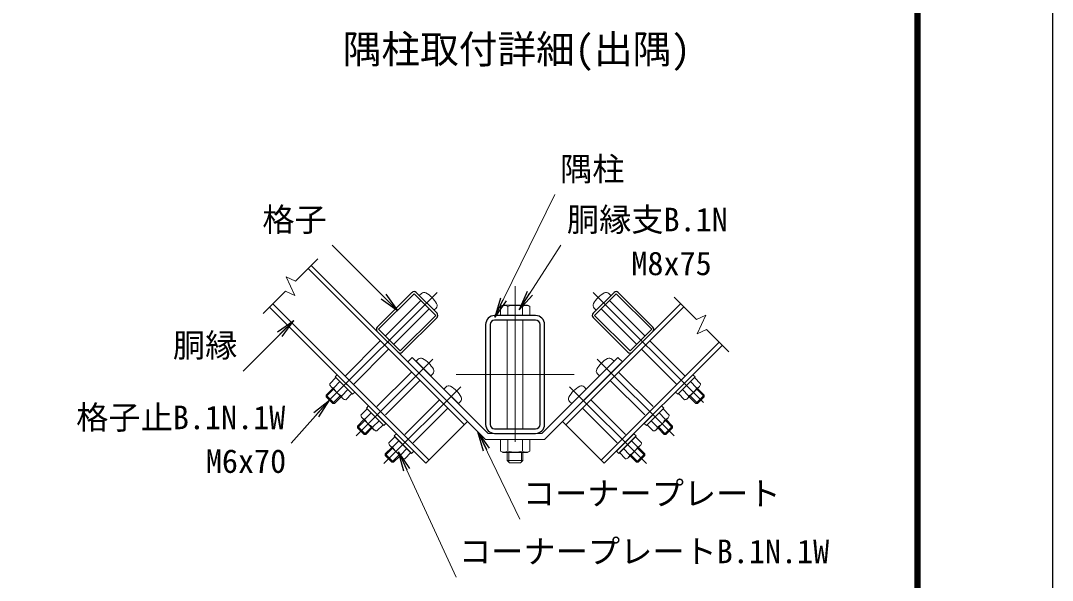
# Model space of a CAD drawing. Units: millimetres, scale not verified. Extents: x -4200 to 4200, y -2970 to 2970.
# Drawn here: x 2099 to 4200, y -1285 to -145 of the extents above; entities that cross this region are included whole.
import ezdxf
from ezdxf.enums import TextEntityAlignment as Align

# ---------------------------------------------------------------- set-up
doc = ezdxf.new("R2010")
doc.units = ezdxf.units.MM
doc.header["$LTSCALE"] = 10
doc.linetypes.add('USER1', pattern=[50.8, 31.75, -6.35, 6.35, -6.35])
for name, color, linetype, lineweight in [('0-0_D-TTL', 2, 'Continuous', 25), ('0-1_D-TTL-TXT', 7, 'Continuous', 25), ('0-2_D-BMK', 2, 'USER1', 13), ('0-3_D-STR3', 3, 'Continuous', 13), ('0-4_D-STR-DIM', 7, 'Continuous', 13), ('0-5_0', 7, 'Continuous', 25), ('0-9_D-STR1', 1, 'Continuous', 25), ('0-B_D-STR-TXT', 7, 'Continuous', 13)]:
    doc.layers.add(name, color=color, linetype=linetype, lineweight=lineweight)
doc.styles.add('ＭＳ ゴシック', font='')
doc.styles.get('ＭＳ ゴシック').set_extended_font_data('MS Gothic')

# ---------------------------------------------------------------- blocks, each defined once
blk = doc.blocks.new('_Open')
at = {"layer": '0-5_0'}
blk.add_line((-10, 1.667), (0, 0), dxfattribs=at)
blk.add_lwpolyline([(-10, -1.667), (0, 0), (-10, 0)], dxfattribs=at)

msp = doc.modelspace()

# ---------------------------------------------------------------- linework, layer by layer
at = {"layer": '0-0_D-TTL'}
for points in [[(-4199.92, 2970.26), (4200.08, 2970.26), (4200.08, -2969.74), (-4199.92, -2969.74)], [(-3929.92, 2750.26), (3930.08, 2750.26), (3930.08, -2749.74), (-3929.92, -2749.74)], [(-3927.42, 2747.76), (3927.58, 2747.76), (3927.58, -2747.24), (-3927.42, -2747.24)], [(-3924.92, 2745.26), (3925.08, 2745.26), (3925.08, -2744.74), (-3924.92, -2744.74)], [(-3922.42, 2742.76), (3922.58, 2742.76), (3922.58, -2742.24), (-3922.42, -2742.24)], [(-3919.92, 2740.26), (3920.08, 2740.26), (3920.08, -2739.74), (-3919.92, -2739.74)]]:
    msp.add_lwpolyline(points, close=True, dxfattribs=at)
at = {"layer": '0-2_D-BMK'}
for p, q in [((3106.2, -685.15), (3106.2, -1045.15)), ((2947.39, -697.95), (2717.09, -928.25)), ((3265.01, -697.95), (3495.31, -928.25)), ((2782.35, -990.27), (2938.88, -833.75)), ((3430.05, -990.27), (3273.52, -833.75)), ((2986.2, -865.15), (3226.2, -865.15)), ((2838.92, -1046.84), (2995.45, -890.31)), ((3373.48, -1046.84), (3216.95, -890.31))]:
    msp.add_line(p, q, dxfattribs=at)
at = {"layer": '0-3_D-STR3'}
for p, q in [((2915.46, -700.18), (2911.14, -704.5)), ((3296.94, -700.18), (3301.26, -704.5)), ((2914.11, -714.26), (2842.84, -785.54)), ((2931.08, -731.23), (2859.81, -802.51)), ((2945.16, -729.88), (2940.84, -734.2)), ((3081, -723.95), (3076.18, -726.74)), ((3076.18, -745.15), (3076.18, -726.74)), ((3131.4, -723.95), (3081, -723.95)), ((3091.19, -745.15), (3091.19, -726.74)), ((3121.21, -745.15), (3121.21, -726.74)), ((3131.4, -723.95), (3136.22, -726.74)), ((3136.22, -745.15), (3136.22, -726.74)), ((3267.24, -729.88), (3271.56, -734.2)), ((3281.32, -731.23), (3352.59, -802.51)), ((3298.29, -714.26), (3369.56, -785.54)), ((3136.22, -745.15), (3076.18, -745.15)), ((3090.2, -754.35), (3090.2, -975.95)), ((3122.2, -754.35), (3122.2, -975.95)), ((2831.8, -796.57), (2759.96, -868.41)), ((3380.59, -796.57), (3452.44, -868.41)), ((2848.78, -813.54), (2776.93, -885.38)), ((3363.62, -813.54), (3435.47, -885.38)), ((2887.81, -839.56), (3046.2, -997.95)), ((2908.96, -833.97), (2904.64, -838.29)), ((2904.64, -838.29), (2934.34, -867.99)), ((3160.9, -985.15), (3315.54, -830.51)), ((3166.2, -997.95), (3324.59, -839.56)), ((3307.76, -838.29), (3278.06, -867.99)), ((3303.44, -833.97), (3307.76, -838.29)), ((3315.54, -830.51), (3324.59, -839.56)), ((2895.44, -860.21), (2825.03, -930.62)), ((3316.95, -860.21), (3387.37, -930.62)), ((2741.15, -871.66), (2728.71, -884.11)), ((2736.84, -892.24), (2749.29, -879.79)), ((2912.41, -877.18), (2842, -947.59)), ((2938.65, -863.67), (2934.34, -867.99)), ((3273.74, -863.67), (3278.06, -867.99)), ((3299.98, -877.18), (3370.4, -947.59)), ((3475.56, -892.24), (3463.11, -879.79)), ((3471.25, -871.66), (3483.69, -884.11)), ((2734.79, -893.58), (2721.21, -907.16)), ((2736.49, -895.28), (2722.91, -908.86)), ((2731.02, -889.81), (2755.85, -914.64)), ((2753.1, -908.5), (2765.55, -896.06)), ((2965.52, -890.54), (2961.21, -894.86)), ((2961.21, -894.86), (2990.9, -924.55)), ((3251.19, -894.86), (3221.5, -924.55)), ((3246.87, -890.54), (3251.19, -894.86)), ((3459.29, -908.5), (3446.85, -896.06)), ((3481.38, -889.81), (3456.55, -914.64)), ((3475.91, -895.28), (3489.49, -908.86)), ((3477.61, -893.58), (3491.19, -907.16)), ((2721.21, -907.16), (2738.18, -924.13)), ((2721.21, -910.55), (2721.21, -907.16)), ((2721.21, -910.55), (2734.79, -924.13)), ((2734.79, -924.13), (2738.18, -924.13)), ((2750.06, -908.86), (2736.49, -922.43)), ((2751.76, -910.55), (2738.18, -924.13)), ((2952.01, -916.78), (2881.6, -987.19)), ((2995.22, -920.24), (2990.9, -924.55)), ((3217.18, -920.24), (3221.5, -924.55)), ((3260.39, -916.78), (3330.8, -987.19)), ((3460.64, -910.55), (3474.21, -924.13)), ((3462.34, -908.86), (3475.91, -922.43)), ((3491.19, -907.16), (3474.21, -924.13)), ((3477.61, -924.13), (3474.21, -924.13)), ((3491.19, -910.55), (3477.61, -924.13)), ((3491.19, -910.55), (3491.19, -907.16)), ((2804.79, -935.3), (2792.35, -947.75)), ((2800.48, -955.88), (2812.93, -943.43)), ((2804.79, -935.3), (2837.32, -967.83)), ((2968.98, -933.75), (2898.57, -1004.16)), ((3243.42, -933.75), (3313.83, -1004.16)), ((3407.61, -935.3), (3375.08, -967.83)), ((3407.61, -935.3), (3375.08, -967.83)), ((3411.92, -955.88), (3399.47, -943.43)), ((3407.61, -935.3), (3420.05, -947.75)), ((2798.43, -957.22), (2785.42, -970.23)), ((2800.13, -958.92), (2785.42, -973.63)), ((2794.66, -953.45), (2819.49, -978.28)), ((2816.74, -972.14), (2829.19, -959.7)), ((3395.66, -972.14), (3383.21, -959.7)), ((3417.74, -953.45), (3392.91, -978.28)), ((3412.27, -958.92), (3426.98, -973.63)), ((3413.97, -957.22), (3426.98, -970.23)), ((2785.42, -970.23), (2802.39, -987.2)), ((2785.42, -973.63), (2785.42, -970.23)), ((2785.42, -973.63), (2799, -987.2)), ((2813.7, -972.5), (2799, -987.2)), ((2799, -987.2), (2802.39, -987.2)), ((2815.4, -974.19), (2802.39, -987.2)), ((2837.32, -967.83), (2824.88, -980.27)), ((3051.5, -985.15), (3160.9, -985.15)), ((3375.08, -967.83), (3387.52, -980.27)), ((3397, -974.19), (3410.01, -987.2)), ((3398.7, -972.5), (3413.4, -987.2)), ((3426.98, -970.23), (3410.01, -987.2)), ((3413.4, -987.2), (3410.01, -987.2)), ((3426.98, -973.63), (3413.4, -987.2)), ((3426.98, -973.63), (3426.98, -970.23)), ((2861.36, -991.87), (2848.92, -1004.32)), ((2857.05, -1012.45), (2869.49, -1000)), ((2861.36, -991.87), (2893.89, -1024.4)), ((2861.36, -991.87), (2893.89, -1024.4)), ((3046.2, -997.95), (3166.2, -997.95)), ((3076.18, -997.95), (3076.18, -1021.05)), ((3076.18, -997.95), (3136.22, -997.95)), ((3091.19, -997.95), (3091.19, -1021.05)), ((3121.21, -997.95), (3121.21, -1021.05)), ((3136.22, -997.95), (3136.22, -1021.05)), ((3351.04, -991.87), (3318.51, -1024.4)), ((3351.04, -991.87), (3318.51, -1024.4)), ((3355.35, -1012.45), (3342.91, -1000)), ((3351.04, -991.87), (3363.48, -1004.32)), ((2855, -1013.79), (2841.99, -1026.8)), ((2856.7, -1015.49), (2841.99, -1030.2)), ((2841.99, -1026.8), (2858.96, -1043.77)), ((2841.99, -1030.2), (2841.99, -1026.8)), ((2851.23, -1010.02), (2876.06, -1034.85)), ((2870.27, -1029.07), (2855.56, -1043.77)), ((2873.31, -1028.71), (2885.76, -1016.27)), ((2893.89, -1024.4), (2881.44, -1036.84)), ((3076.18, -1021.05), (3081.2, -1023.95)), ((3081.2, -1023.95), (3131.2, -1023.95)), ((3090.2, -1023.95), (3090.2, -1040.35)), ((3093.2, -1023.95), (3093.2, -1043.35)), ((3119.2, -1023.95), (3119.2, -1043.35)), ((3122.2, -1023.95), (3122.2, -1040.35)), ((3136.22, -1021.05), (3131.2, -1023.95)), ((3318.51, -1024.4), (3330.96, -1036.84)), ((3339.09, -1028.71), (3326.64, -1016.27)), ((3361.17, -1010.02), (3336.34, -1034.85)), ((3342.13, -1029.07), (3356.84, -1043.77)), ((3370.41, -1026.8), (3353.44, -1043.77)), ((3355.7, -1015.49), (3370.41, -1030.2)), ((3357.4, -1013.79), (3370.41, -1026.8)), ((3370.41, -1030.2), (3370.41, -1026.8)), ((2841.99, -1030.2), (2855.56, -1043.77)), ((2855.56, -1043.77), (2858.96, -1043.77)), ((2871.97, -1030.76), (2858.96, -1043.77)), ((3090.2, -1040.35), (3095, -1045.15)), ((3122.2, -1040.35), (3090.2, -1040.35)), ((3117.4, -1045.15), (3095, -1045.15)), ((3122.2, -1040.35), (3117.4, -1045.15)), ((3340.43, -1030.76), (3353.44, -1043.77)), ((3356.84, -1043.77), (3353.44, -1043.77)), ((3370.41, -1030.2), (3356.84, -1043.77))]:
    msp.add_line(p, q, dxfattribs=at)
for points in [[(2887.81, -839.56), (2896.86, -830.51), (3051.5, -985.15)], [(2741.15, -871.66), (2773.68, -904.19), (2761.24, -916.64)], [(3471.25, -871.66), (3438.72, -904.19), (3451.16, -916.64)]]:
    msp.add_lwpolyline(points, dxfattribs=at)
for points in [[(2739.74, -870.25), (2775.09, -905.6), (2779.62, -901.08), (2744.27, -865.72)], [(3472.66, -870.25), (3437.3, -905.6), (3432.78, -901.08), (3468.13, -865.72)], [(2803.38, -933.89), (2838.73, -969.24), (2843.26, -964.72), (2807.9, -929.36)], [(3409.02, -933.89), (3373.66, -969.24), (3369.14, -964.72), (3404.49, -929.36)], [(2859.95, -990.46), (2895.3, -1025.81), (2899.83, -1021.29), (2864.47, -985.93)], [(3352.45, -990.46), (3317.1, -1025.81), (3312.57, -1021.29), (3347.93, -985.93)]]:
    msp.add_lwpolyline(points, close=True, dxfattribs=at)
for centre, radius, start, end in [((2920.84, -705.56), 7.6, 61.07286, 135), ((2897.42, -747.92), 56, 28.92714, 61.07286), ((3314.97, -747.92), 56, 118.92714, 151.07286), ((3291.56, -705.56), 7.6, 45, 118.92714), ((2939.79, -724.51), 7.6, 315, 28.92714), ((3083.68, -737.7), 13.29, 55.61585, 124.38415), ((3106.2, -774.09), 49.68, 72.4121, 107.5879), ((3128.72, -737.7), 13.29, 55.61585, 124.38415), ((3272.61, -724.51), 7.6, 151.07286, 225), ((2914.33, -839.34), 7.6, 61.07286, 135), ((2890.92, -881.7), 56, 28.92714, 61.07286), ((3321.48, -881.7), 56, 118.92714, 151.07286), ((3298.07, -839.34), 7.6, 45, 118.92714), ((2933.28, -858.29), 7.6, 315, 28.92714), ((3279.12, -858.29), 7.6, 151.07286, 225), ((2736.8, -884.15), 8.09, 179.68187, 270.31813), ((2763.61, -881.74), 28.75, 201.42363, 248.57637), ((2970.9, -895.91), 7.6, 61.07286, 135), ((2947.49, -938.27), 56, 28.92714, 61.07286), ((3264.91, -938.27), 56, 118.92714, 151.07286), ((3241.5, -895.91), 7.6, 45, 118.92714), ((3448.79, -881.74), 28.75, 291.42363, 338.57637), ((3475.6, -884.15), 8.09, 269.68187, 0.31813), ((2761.15, -908.59), 8.05, 179.39087, 270.60913), ((2989.85, -914.86), 7.6, 315, 28.92714), ((3222.55, -914.86), 7.6, 151.07286, 225), ((3451.25, -908.59), 8.05, 269.39087, 0.60913), ((2800.44, -947.79), 8.09, 179.68187, 270.31813), ((2827.25, -945.38), 28.75, 201.42363, 248.57637), ((3385.15, -945.38), 28.75, 291.42363, 338.57637), ((3411.96, -947.79), 8.09, 269.68187, 0.31813), ((2824.79, -972.23), 8.05, 179.39087, 270.60913), ((3387.61, -972.23), 8.05, 269.39087, 0.60913), ((2857, -1004.36), 8.09, 179.68187, 270.31813), ((3355.4, -1004.36), 8.09, 269.68187, 0.31813), ((2883.81, -1001.95), 28.75, 201.42363, 248.57637), ((2881.36, -1028.8), 8.05, 179.39087, 270.60913), ((3083.68, -1010.08), 13.29, 235.61585, 304.38416), ((3106.2, -973.7), 49.68, 252.4121, 287.5879), ((3128.72, -1010.08), 13.29, 235.61586, 304.38414), ((3331.04, -1028.8), 8.05, 269.39087, 0.60913), ((3328.58, -1001.95), 28.75, 291.42363, 338.57637)]:
    msp.add_arc(centre, radius, start, end, dxfattribs=at)
at = {"layer": '0-4_D-STR-DIM'}
for p, q in [((2659.01, -675.21), (2704.57, -629.65)), ((2639.89, -666.29), (2657.72, -704.53)), ((2659.01, -675.21), (2639.89, -666.29)), ((2593.04, -741.17), (2638.6, -695.61)), ((2657.72, -704.53), (2638.6, -695.61)), ((3475.59, -753), (3430.04, -707.45)), ((3475.59, -753), (3494.71, -744.09)), ((3494.71, -744.09), (3476.88, -782.32)), ((3476.88, -782.32), (3496, -773.41)), ((3541.56, -818.97), (3496, -773.41))]:
    msp.add_line(p, q, dxfattribs=at)
at = {"layer": '0-9_D-STR1'}
for p, q in [((3002.92, -967.69), (2684.73, -649.49)), ((3009.43, -961.18), (2691.23, -642.98)), ((2896.29, -698.14), (2825.58, -768.85)), ((2947.2, -740.57), (2904.78, -698.14)), ((3265.19, -740.57), (3307.62, -698.14)), ((3316.11, -698.14), (3386.82, -768.85)), ((2606.38, -727.84), (2924.58, -1046.04)), ((2612.88, -721.33), (2931.08, -1039.53)), ((3202.97, -961.18), (3443.37, -720.78)), ((3209.47, -967.69), (3449.88, -727.29)), ((2876.49, -819.76), (2947.2, -749.05)), ((3147.8, -745.15), (3064.6, -745.15)), ((3147.8, -754.35), (3064.6, -754.35)), ((3335.9, -819.76), (3265.19, -749.05)), ((3046.2, -763.55), (3046.2, -966.75)), ((3055.4, -763.55), (3055.4, -966.75)), ((3157, -966.75), (3157, -763.55)), ((3166.2, -966.75), (3166.2, -763.55)), ((2825.58, -777.34), (2868.01, -819.76)), ((3386.82, -777.34), (3344.39, -819.76)), ((3521.72, -799.13), (3281.32, -1039.53)), ((3528.22, -805.63), (3287.82, -1046.04)), ((2924.58, -1046.04), (3009.43, -961.18)), ((3287.82, -1046.04), (3202.97, -961.18)), ((3064.6, -975.95), (3147.8, -975.95)), ((3064.6, -985.15), (3147.8, -985.15))]:
    msp.add_line(p, q, dxfattribs=at)
for points in [[(2900.54, -700.68), (2828.13, -773.09), (2872.25, -817.22), (2944.66, -744.81)], [(3311.86, -700.68), (3384.27, -773.09), (3340.15, -817.22), (3267.74, -744.81)]]:
    msp.add_lwpolyline(points, close=True, dxfattribs=at)
for centre, radius, start, end in [((2900.54, -702.38), 6, 45, 135), ((3311.86, -702.38), 6, 45, 135), ((2942.96, -744.81), 6, 315, 45), ((3064.6, -763.55), 18.4, 90, 180), ((3064.6, -763.55), 9.2, 90, 180), ((3147.8, -763.55), 18.4, 0, 90), ((3147.8, -763.55), 9.2, 0, 90), ((3269.44, -744.81), 6, 135, 225), ((2829.82, -773.09), 6, 135, 225), ((3382.57, -773.09), 6, 315, 45), ((2872.25, -815.52), 6, 225, 315), ((3340.15, -815.52), 6, 225, 315), ((3064.6, -966.75), 18.4, 180, 270), ((3064.6, -966.75), 9.2, 180, 270), ((3147.8, -966.75), 9.2, 270, 0), ((3147.8, -966.75), 18.4, 270, 0)]:
    msp.add_arc(centre, radius, start, end, dxfattribs=at)
at = {"layer": '0-B_D-STR-TXT'}
for p, q in [((3186.85, -498.8), (3065.54, -746.61)), ((2733.75, -601.85), (2865.41, -733.52)), ((3199.22, -602.12), (3115.65, -731.69)), ((2552.67, -858.19), (2654.36, -756.5)), ((2650, -1004.82), (2726.67, -918.84)), ((3116.07, -1160.05), (3031.25, -983.94)), ((2986.11, -1278.15), (2869.74, -1024.89))]:
    msp.add_line(p, q, dxfattribs=at)

# ---------------------------------------------------------------- block references
at = {"layer": '0-B_D-STR-TXT', "xscale": 4, "yscale": 4}
for p, rotation in [((2866.83, -734.93), 315), ((3064.66, -748.41), 243.91731), ((3114.57, -733.37), 237.17814), ((2655.77, -755.08), 45), ((2728, -917.34), 48.27868), ((3030.39, -982.14), 115.71501), ((2868.91, -1023.07), 114.67717)]:
    msp.add_blockref('_Open', p, dxfattribs=dict(at, rotation=rotation))

# ---------------------------------------------------------------- texts
at = {"layer": '0-1_D-TTL-TXT', "style": 'ＭＳ ゴシック'}
msp.add_text('隅柱取付詳細(出隅)', height=57.7, dxfattribs=at).set_placement((2755.34, -248.99), align=Align.BOTTOM_LEFT)
at = {"layer": '0-B_D-STR-TXT', "style": 'ＭＳ ゴシック'}
for s, p in [('隅柱', (3197.8, -485.21)), ('格子', (2591.6, -588.13)), ('胴縁支B.1N', (3211.67, -588.15)), ('M8x75', (3342.91, -677.38)), ('胴縁', (2409.52, -844.21)), ('格子止B.1N.1W', (2212.55, -991.1)), ('M6x70', (2476.56, -1080.08)), ('コーナープレート', (3121.92, -1145.86)), ('コーナープレートB.1N.1W', (2991.96, -1263.95))]:
    msp.add_text(s, height=48.09, dxfattribs=at).set_placement(p, align=Align.BOTTOM_LEFT)

doc.saveas('drawing.dxf')
